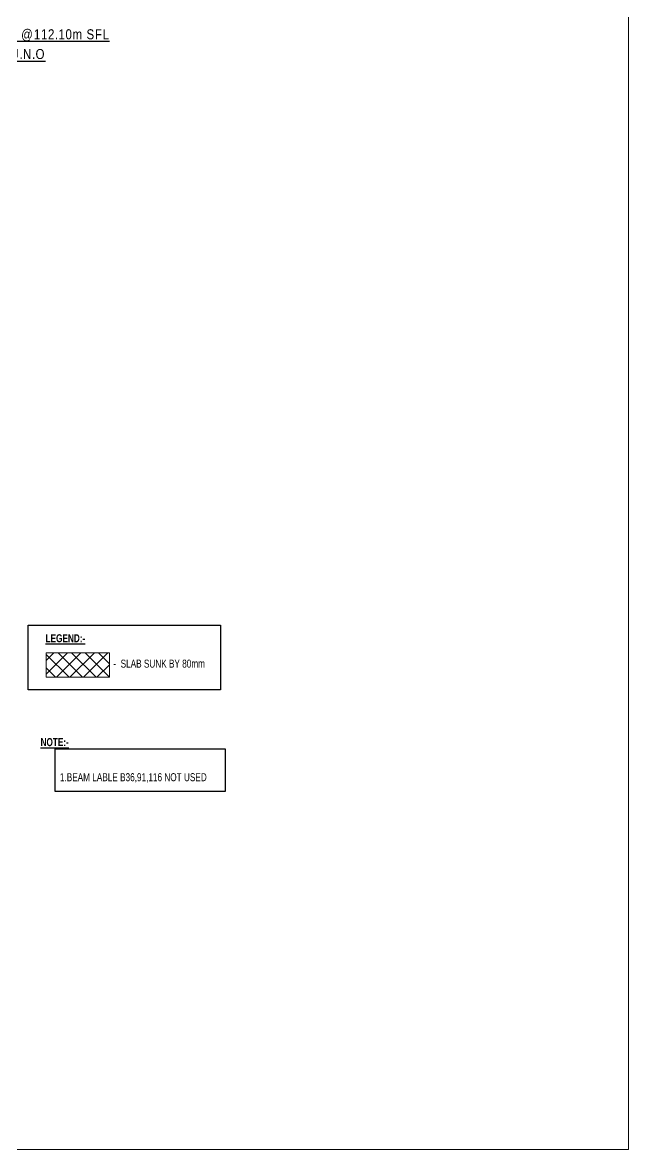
# Model space of a CAD drawing. Header units: millimetres. Extents: x 26 to 37382, y 45 to 77360.
# Drawn here: x 22244 to 37382, y 45 to 28211 of the extents above; entities that cross this region are included whole.
import ezdxf

# ---------------------------------------------------------------- set-up
doc = ezdxf.new("R2010")
doc.units = ezdxf.units.MM
for name, color, linetype in [('COLUMN  HATCH', 253, 'Continuous'), ('sub title', 22, 'Continuous'), ('TOILET SUNK BY80', 240, 'Continuous')]:
    doc.layers.add(name, color=color, linetype=linetype)
for name, color, linetype, lineweight in [('Column outline', 7, 'Continuous', 0), ('S - BEAM', 7, 'Continuous', 13), ('STR-Stair', 1, 'Continuous', 13)]:
    doc.layers.add(name, color=color, linetype=linetype, lineweight=lineweight)
doc.styles.add('SD', font='ARIALNB.TTF')

# ---------------------------------------------------------------- blocks, each defined once
blk = doc.blocks.new('SECOND FLOOR ROOF FRAMING LAYOUT')
at = {"layer": 'sub title', "char_height": 250, "attachment_point": 2, "style": 'SD'}
for s, insert, width in [('{\\fArial Narrow|b0|i0|c0|p34;\\T1.1;\\LSECOND FLOOR ROOF FRAMING LAYOUT @112.10m SFL}', (116997, -2576761, 0), 8610.04), ('{\\fArial Narrow|b0|i0|c0|p34;\\T1.1;\\LALL SLA3BS ARE 125MM THICK U.N.O\\P\\T0.9;SCALE 1:75}', (116890, -2577254, 0), 18596.5)]:
    blk.add_mtext(s, dxfattribs=dict(at, insert=insert, width=width))

msp = doc.modelspace()

# ---------------------------------------------------------------- hatches: boundary and pattern name
at = {"layer": 'TOILET SUNK BY80'}
h = msp.add_hatch(dxfattribs=at)
h.set_pattern_fill('ANSI37', color=256, scale=75, style=0)
h.set_pattern_definition([(45, (-54542.77, 9309.95), (-168.3798, 168.3798), []), (135, (-54542.77, 9309.95), (-168.3798, -168.3798), [])])
h.paths.add_polyline_path([(22834.6, 12457.7), (24415.9, 12457.7), (24415.9, 11846.8), (22834.6, 11846.8)])

# ---------------------------------------------------------------- linework, layer by layer
at = {"layer": 'COLUMN  HATCH', "color": 1}
for points in [[(22388.1, 13152.7), (27188.4, 13152.7), (27188.4, 11531.8), (22388.1, 11531.8)], [(23060, 10061.8), (27306.2, 10061.8), (27306.2, 8995), (23060, 8995)]]:
    msp.add_lwpolyline(points, close=True, dxfattribs=at)
at = {"layer": 'Column outline'}
msp.add_lwpolyline([(22834.6, 12457.7), (24415.9, 12457.7), (24415.9, 11846.8), (22834.6, 11846.8)], close=True, dxfattribs=at)
at = {"layer": 'S - BEAM', "color": 7, "linetype": 'ByBlock'}
msp.add_lwpolyline([(23060, 10061.8), (27306.2, 10061.8), (27306.2, 8995), (23060, 8995)], close=True, dxfattribs=at)
at = {"layer": 'STR-Stair', "linetype": 'ByBlock', "elevation": 0.1}
msp.add_lwpolyline([(25.7, 76081.6), (37382.5, 76081.6), (37382.5, 44.8), (25.7, 44.8)], close=True, dxfattribs=at)

# ---------------------------------------------------------------- block references
at = {"color": 1}
msp.add_blockref('SECOND FLOOR ROOF FRAMING LAYOUT', (-96928.8, 2604803.4), dxfattribs=at)

# ---------------------------------------------------------------- texts
at = {"layer": 'sub title', "char_height": 200, "attachment_point": 2, "line_spacing_factor": 0.923077, "style": 'SD'}
for s, insert, width in [('{\\fSwis721 LtCn BT|b1|i0|c0|p34;\\L\\C4;LEGEND:-}', (23315.1, 12921.9), 1253.818), ('{\\fSwis721 LtCn BT|b0|i0|c0|p34;\\C4;-  SLAB SUNK BY 80mm}', (25657.4, 12287.8), 2678.628), ('{\\fSwis721 LtCn BT|b1|i0|c0|p34;\\L\\C4;NOTE:-}', (23047.3, 10326.1), 18596.495), ('{\\fSwis721 LtCn BT|b0|i0|c0|p34;\\C4;1.BEAM LABLE B36,91,116 NOT USED}', (25011.8, 9448.6), 3965.497)]:
    msp.add_mtext(s, dxfattribs=dict(at, insert=insert, width=width))

doc.saveas('drawing.dxf')
